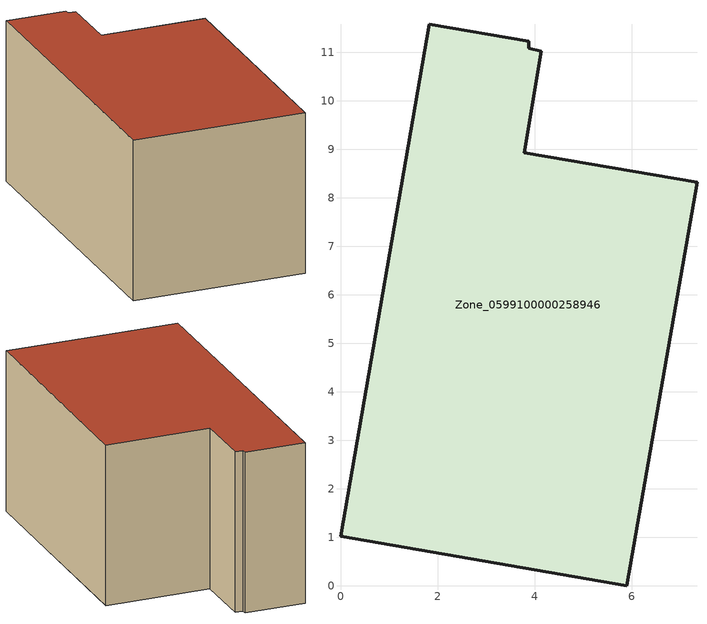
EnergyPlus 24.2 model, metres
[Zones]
Zone_0599100000258946
 floor ground (C_G): 4.14,11.02 3.79,8.93 7.35,8.32 5.9,0 0,1.02 1.83,11.58 3.88,11.23 3.89,11.08 z0
 wall outside (C_F): 5.9,0 7.35,8.32 3.79,8.93 4.14,11.02 3.89,11.08 3.88,11.23 1.83,11.58 0,1.02 5.9,0 z0:5.61
 roof outside (C_R): 3.79,8.93 4.14,11.02 3.89,11.08 3.88,11.23 1.83,11.58 0,1.02 5.9,0 7.35,8.32 z5.61
[BUILDING]
Pand.0599100000258946: North Axis=0; Terrain=City; Loads Convergence Tolerance Value=0.04; Temperature Convergence Tolerance Value=0.4; Solar Distribution=FullExterior; Maximum Number of Warmup Days=25; Minimum Number of Warmup Days=1
[Site:Location]
Rotterdam.The.Hague.AP_ZH_NLD Design_Conditions: Latitude=51.96; Longitude=4.45; Time Zone=1; Elevation=-4.5
[SITE:GROUNDTEMPERATURE:BUILDINGSURFACE]
18, 18, 18, 18, 18, 18, 18, 18, 18, 18, 18, 18
[MATERIAL] Thermal Absorptance=0.9; Solar Absorptance=0.7; Visible Absorptance=0.7
Name | Roughness | Thickness | Conductivity | Density | Specific Heat
G.TI.1946-1964 | MediumSmooth | 0.15 | 1 | 540 | 1210
F.TI.1946-1964 | Rough | 0.3 | 0.857143 | 1920 | 840
R.TI.1946-1964 | MediumRough | 0.2 | 0.277778 | 1500 | 1000
[CONSTRUCTION]
C_G: G.TI.1946-1964
C_F: F.TI.1946-1964
C_R: R.TI.1946-1964
[ZONE]
Zone_0599100000258946: Type=1; Multiplier=1; Ceiling Height=Autocalculate; Volume=Autocalculate; Floor Area=autocalculate; Part of Total Floor Area=Yes
[ZONEINFILTRATION:DESIGNFLOWRATE]
Infil_Zone_0599100000258946: Zone or ZoneList or Space or SpaceList=Zone_0599100000258946; Schedule=AlwaysOn; Design Flow Rate Calculation Method=Flow/Area; Flow Rate per Floor Area=0.003; Constant Term Coefficient=1; Temperature Term Coefficient=0; Velocity Term Coefficient=0; Velocity Squared Term Coefficient=0
[HVACTEMPLATE:ZONE:IDEALLOADSAIRSYSTEM]
Zone_0599100000258946: Maximum Heating Supply Air Temperature=50; Minimum Cooling Supply Air Temperature=13; Maximum Heating Supply Air Humidity Ratio=0.0156; Minimum Cooling Supply Air Humidity Ratio=0.0077; Heating Limit=NoLimit; Cooling Limit=NoLimit; Dehumidification Control Type=ConstantSensibleHeatRatio; Cooling Sensible Heat Ratio=0.7; Dehumidification Setpoint=60; Humidification Control Type=None; Humidification Setpoint=30; Outdoor Air Method=None; Outdoor Air Flow Rate per Person=0.00944; Outdoor Air Flow Rate per Zone Floor Area=0; Outdoor Air Flow Rate per Zone=0; Demand Controlled Ventilation Type=None; Outdoor Air Economizer Type=NoEconomizer; Heat Recovery Type=None; Sensible Heat Recovery Effectiveness=0.7; Latent Heat Recovery Effectiveness=0.65
[ZONECONTROL:THERMOSTAT]
ThermostatControl_Zone_0599100000258946: Zone or ZoneList=Zone_0599100000258946; Control Type Schedule=DualSetpointControlType; Control 1=Thermostat_Zone_0599100000258946; Temperature Difference Between Cutout And Setpoint=0
[THERMOSTATSETPOINT:DUALSETPOINT]
Thermostat_Zone_0599100000258946: Heating Setpoint Temperature Schedule=HeatingSetpoint_Zone_0599100000258946; Cooling Setpoint Temperature Schedule=CoolingSetpoint_Zone_0599100000258946
[SCHEDULE:COMPACT]
HeatingSetpoint_Zone_0599100000258946: Through: 12/31, For: AllDays, Until: 24:00, 21
CoolingSetpoint_Zone_0599100000258946: Through: 12/31, For: AllDays, Until: 24:00, 24
DualSetpointControlType: Through: 12/31, For: AllDays, Until: 24:00, 4
AlwaysOn: Through: 12/31, For: AllDays, Until: 24:00, 1
